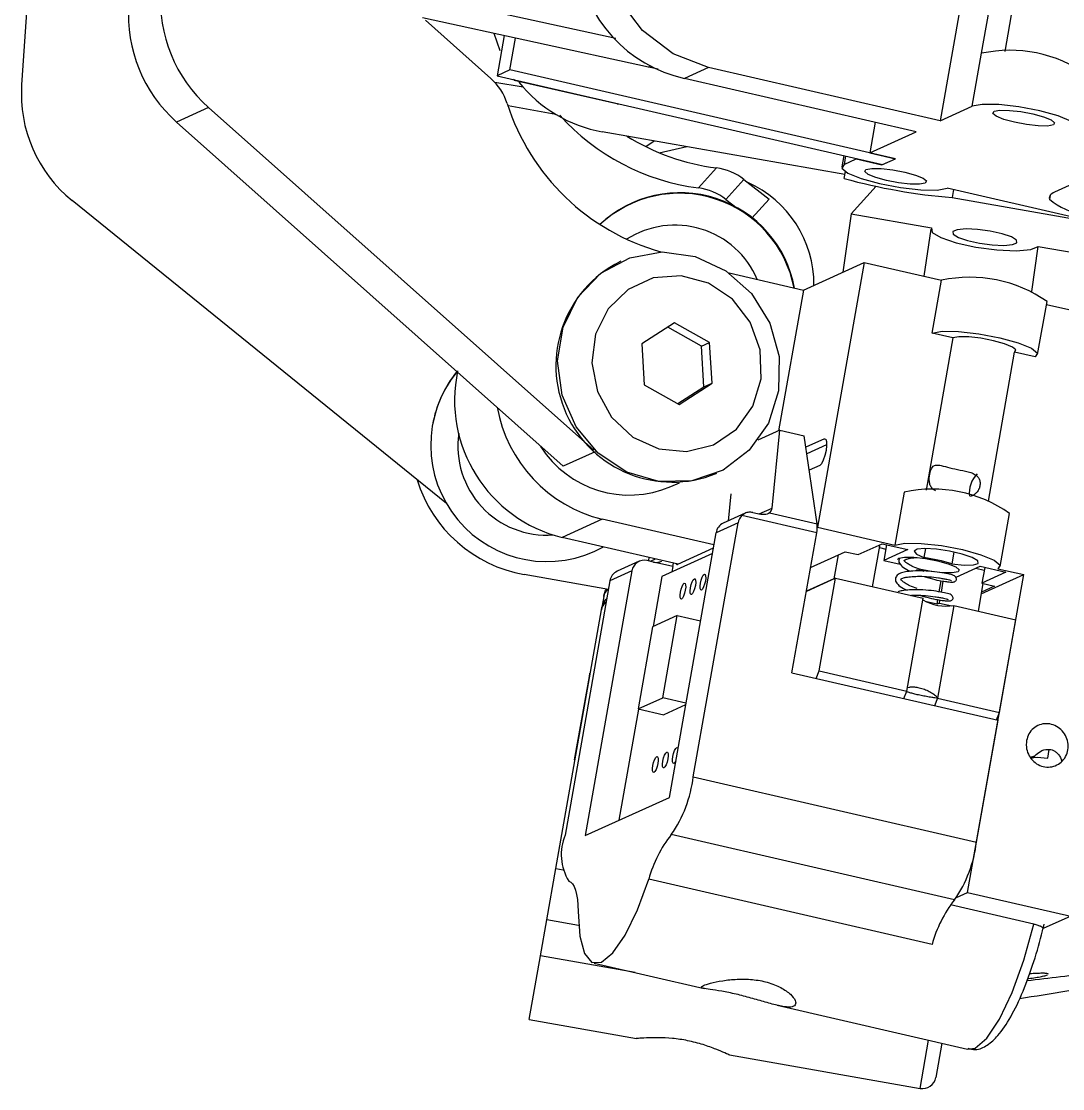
# Model space of a CAD drawing. Header units: millimetres. Extents: x 15 to 2378, y 5 to 1787.
# Drawn here: x 382.34 to 389.95, y 385.39 to 393.18 of the extents above; entities that cross this region are included whole.
import ezdxf

# ---------------------------------------------------------------- set-up
doc = ezdxf.new("R2010")
doc.units = ezdxf.units.MM

msp = doc.modelspace()

# ---------------------------------------------------------------- linework, layer by layer
at = {"color": 7, "linetype": 'Continuous', "lineweight": 25}
for p, q in [((389.3569, 392.9511), (389.9026, 396.0461)), ((390.0626, 396.0093), (389.5257, 392.9647)), ((389.3957, 394.3924), (389.0546, 392.458)), ((382.3428, 392.7217), (382.4169, 393.7818)), ((386.6832, 393.0602), (385.1118, 393.4031)), ((386.9229, 392.8506), (385.2726, 393.2107)), ((385.2927, 393.1924), (385.7712, 392.7668)), ((385.8397, 392.9695), (385.7951, 393.0967)), ((385.8679, 393.0808), (385.8161, 392.7873)), ((385.9098, 392.8298), (385.9509, 393.0627)), ((389.2887, 392.5642), (389.3569, 392.9511)), ((386.9229, 392.8506), (386.943, 392.8597)), ((386.9929, 392.8347), (386.9229, 392.8506)), ((385.9098, 392.8298), (385.8161, 392.7873)), ((385.8161, 392.7873), (388.634, 392.1386)), ((388.7277, 392.1811), (385.9098, 392.8298)), ((387.361, 392.8479), (387.1854, 392.7682)), ((389.0546, 392.458), (387.361, 392.8479)), ((386.007, 392.7038), (385.8007, 392.7378)), ((385.9365, 392.7596), (385.9296, 392.7564)), ((385.9459, 392.7574), (385.9419, 392.7556)), ((385.9419, 392.7556), (386.6909, 392.5832)), ((388.879, 392.3784), (387.1854, 392.7682)), ((383.7076, 392.5554), (383.4735, 392.4492)), ((386.5237, 390.0505), (383.7076, 392.5554)), ((386.2451, 392.5051), (385.8965, 392.5666)), ((386.6904, 392.586), (386.6909, 392.5832)), ((386.6909, 392.5832), (386.6949, 392.585)), ((386.6973, 392.5797), (386.7043, 392.5828)), ((389.0546, 392.458), (389.2887, 392.5642)), ((386.3006, 389.9346), (383.4735, 392.4492)), ((388.5788, 392.4475), (388.5395, 392.2244)), ((388.3582, 392.0656), (386.5855, 392.3782)), ((386.9024, 392.2695), (386.9638, 392.3115)), ((388.5395, 392.2244), (388.879, 392.3784)), ((388.3491, 392.2042), (388.3346, 392.1223)), ((388.3631, 392.201), (388.3522, 392.1394)), ((388.3522, 392.1394), (388.44, 392.1793)), ((388.44, 392.1793), (388.4407, 392.1831)), ((388.44, 392.1793), (388.6282, 392.1359)), ((388.5395, 392.2244), (388.7277, 392.1811)), ((388.6282, 392.1359), (388.7277, 392.1811)), ((388.634, 392.1386), (388.7277, 392.1811)), ((390.3864, 392.1614), (389.8889, 391.9358)), ((387.2874, 391.9675), (387.4193, 392.1138)), ((388.353, 392.0361), (388.362, 392.087)), ((388.6282, 392.1359), (388.6289, 392.1398)), ((387.6206, 392.0293), (387.4888, 391.8831)), ((387.6206, 392.0293), (387.8036, 391.8852)), ((388.5873, 391.9808), (388.4046, 391.7781)), ((390.0458, 391.7496), (389.1049, 391.9662)), ((389.1511, 391.9555), (389.1408, 391.8971)), ((385.4463, 389.6615), (382.7111, 391.8753)), ((387.4888, 391.8831), (387.5701, 391.819)), ((387.6779, 391.7458), (387.8036, 391.8852)), ((389.1408, 391.8971), (390.1256, 391.7235)), ((389.857, 391.9119), (389.8526, 391.8865)), ((388.4046, 391.7781), (388.3427, 391.3516)), ((388.4046, 391.7781), (388.9904, 391.6759)), ((388.985, 391.6652), (388.9353, 391.3228)), ((389.7237, 391.2116), (389.7714, 391.5396)), ((389.7714, 391.5396), (390.7476, 391.3692)), ((386.7205, 391.4314), (386.7147, 391.4288)), ((388.0552, 391.2213), (388.5, 391.423)), ((388.5, 391.423), (388.1589, 389.4886)), ((388.5, 391.423), (389.0646, 391.2931)), ((387.5117, 391.3464), (388.0552, 391.2213)), ((388.9963, 390.9062), (389.0646, 391.2931)), ((388.0552, 391.2213), (387.874, 390.1935)), ((389.7666, 390.7501), (389.8348, 391.137)), ((389.8312, 391.1166), (390.7582, 390.9032)), ((387.1129, 390.9814), (386.8734, 390.8277)), ((387.3697, 390.8376), (387.1129, 390.9814)), ((387.3112, 390.811), (387.0636, 390.9497)), ((389.1469, 390.8715), (388.9963, 390.9062)), ((386.8734, 390.8277), (386.8906, 390.5302)), ((387.3112, 390.811), (387.3697, 390.8376)), ((387.387, 390.54), (387.3697, 390.8376)), ((389.1469, 390.8715), (388.9508, 389.7596)), ((387.3284, 390.5135), (387.3112, 390.811)), ((389.4066, 389.6792), (389.5985, 390.7676)), ((389.749, 390.7329), (389.5985, 390.7676)), ((386.8906, 390.5302), (387.1474, 390.3864)), ((387.1383, 390.3915), (387.3284, 390.5135)), ((387.1474, 390.3864), (387.387, 390.54)), ((387.3284, 390.5135), (387.387, 390.54)), ((385.3446, 390.2357), (385.3445, 390.235)), ((387.8825, 390.1973), (387.7217, 390.1244)), ((387.8264, 389.6291), (387.8825, 390.1973)), ((387.8825, 390.1973), (388.0613, 390.1562)), ((388.1554, 389.5131), (388.0613, 390.1562)), ((388.2081, 390.1338), (388.0735, 390.0728)), ((388.2081, 390.1338), (388.218, 390.1315)), ((388.2248, 390.0899), (388.0805, 390.0245)), ((386.5342, 390.0405), (386.3006, 389.9346)), ((388.174, 389.9404), (388.0979, 389.9059)), ((387.086, 389.7854), (387.1485, 389.8138)), ((387.4169, 389.8806), (387.4228, 389.8832)), ((387.5236, 389.7333), (387.5039, 389.534)), ((388.7917, 389.7456), (388.7235, 389.3587)), ((387.6294, 389.5909), (387.4692, 389.5183)), ((388.1519, 389.4486), (387.6052, 389.5744)), ((387.6859, 389.5957), (387.7414, 389.583)), ((387.7304, 389.5855), (387.8264, 389.6291)), ((387.807, 389.5933), (388.1554, 389.5131)), ((389.4937, 389.2026), (389.562, 389.5895)), ((386.585, 389.5468), (386.2924, 389.414)), ((387.4006, 389.359), (386.585, 389.5468)), ((387.2499, 387.6647), (387.5773, 389.5219)), ((387.5773, 389.5219), (387.4164, 389.4489)), ((387.0753, 387.5145), (387.4164, 389.4489)), ((387.9713, 388.4247), (388.1519, 389.4486)), ((388.1563, 389.4874), (388.1589, 389.4886)), ((388.1589, 389.4886), (388.7235, 389.3587)), ((387.1392, 389.2191), (386.2924, 389.414)), ((388.4541, 389.2886), (388.6297, 389.3683)), ((388.5608, 389.0539), (388.6132, 389.351)), ((388.5989, 389.3543), (388.6132, 389.351)), ((388.6297, 389.3683), (388.8179, 389.3249)), ((388.6626, 389.3607), (388.6423, 389.2453)), ((386.9288, 389.2675), (386.9202, 389.2435)), ((387.3895, 389.2966), (387.0213, 389.1296)), ((387.3965, 389.3358), (387.1356, 389.2175)), ((388.1071, 389.1949), (388.361, 389.3101)), ((388.3091, 389.2865), (388.2783, 389.1121)), ((388.361, 389.3101), (388.4541, 389.2886)), ((388.6112, 389.3395), (388.657, 389.3289)), ((388.8179, 389.3249), (388.6423, 389.2453)), ((388.9464, 389.333), (388.9348, 389.2672)), ((389.155, 389.3072), (389.1397, 389.2201)), ((386.8546, 389.2395), (386.6937, 389.1665)), ((386.96, 389.2344), (386.913, 389.2452)), ((386.937, 389.2396), (386.9751, 389.2569)), ((387.1011, 389.2019), (386.96, 389.2344)), ((387.1011, 389.2019), (387.0942, 389.1627)), ((387.1011, 389.2019), (387.1066, 389.2266)), ((388.6423, 389.2453), (388.7624, 389.2176)), ((389.1711, 389.1236), (389.3467, 389.2032)), ((389.3159, 389.1892), (389.376, 389.1754)), ((389.3467, 389.2032), (389.5348, 389.1599)), ((389.3796, 389.1956), (389.3592, 389.0802)), ((389.4762, 389.1854), (389.6644, 389.1421)), ((386.6299, 389.0347), (386.0151, 389.1431)), ((386.8018, 389.1701), (386.4607, 387.2357)), ((386.8018, 389.1701), (386.6409, 389.0971)), ((387.0213, 389.1296), (386.9566, 388.7625)), ((388.2891, 389.1165), (388.0763, 389.0199)), ((388.2783, 389.1121), (388.0764, 389.0205)), ((388.1697, 388.4394), (388.2891, 389.1165)), ((388.2783, 389.1121), (388.2791, 389.1119)), ((388.2891, 389.1165), (388.9289, 388.9692)), ((389.2551, 386.8208), (389.6644, 389.1421)), ((389.3534, 389.001), (389.6644, 389.1421)), ((389.5348, 389.1599), (389.3592, 389.0802)), ((386.6409, 389.0971), (386.3134, 387.2399)), ((389.0472, 389.0165), (389.0614, 389.0972)), ((389.0629, 389.014), (389.0771, 389.0945)), ((389.367, 389.0785), (389.3314, 388.8765)), ((389.4524, 389.0588), (389.3558, 389.015)), ((389.3592, 389.0802), (389.4524, 389.0588)), ((386.596, 388.9822), (386.5823, 388.9047)), ((386.596, 388.9822), (386.5996, 389.0025)), ((388.8096, 388.2921), (388.9289, 388.9692)), ((389.0314, 388.9267), (389.0371, 388.9594)), ((389.0489, 388.9347), (389.0528, 388.9567)), ((386.2455, 386.9947), (386.5787, 388.8844)), ((386.5787, 388.8844), (386.5823, 388.9047)), ((386.6137, 388.9432), (386.6076, 388.9388)), ((386.6128, 388.9379), (386.6076, 388.9388)), ((389.0314, 388.9267), (388.9445, 388.9467)), ((389.0489, 388.9347), (389.0314, 388.9267)), ((389.1547, 388.9172), (389.0354, 388.2402)), ((389.0489, 388.9347), (389.1399, 388.9137)), ((389.1547, 388.9172), (389.6064, 388.8132)), ((387.1336, 388.8428), (386.9522, 388.7605)), ((387.0279, 388.2432), (387.1336, 388.8428)), ((387.1336, 388.8428), (387.3027, 388.8039)), ((389.487, 388.1362), (389.6064, 388.8132)), ((386.9522, 388.7605), (386.8464, 388.1609)), ((386.4908, 388.3989), (386.4948, 388.4218)), ((386.4948, 388.4218), (386.4971, 388.4214)), ((387.9713, 388.4247), (389.4768, 388.0782)), ((388.1491, 388.3838), (388.1697, 388.4394)), ((388.1697, 388.4394), (388.8096, 388.2921)), ((386.3832, 387.7887), (386.4908, 388.3989)), ((386.4908, 388.3989), (386.4931, 388.3985)), ((388.7887, 388.2365), (388.8096, 388.2921)), ((386.8464, 388.1609), (387.0279, 388.2432)), ((387.1969, 388.2042), (387.0279, 388.2432)), ((387.1944, 388.19), (387.0346, 388.1175)), ((389.0354, 388.2402), (389.0139, 388.1847)), ((389.0354, 388.2402), (389.487, 388.1362)), ((386.8503, 388.16), (386.7071, 387.3474)), ((386.8464, 388.1609), (387.0346, 388.1175)), ((389.4663, 388.0806), (389.487, 388.1362)), ((389.3198, 387.1881), (389.4768, 388.0782)), ((389.8403, 387.802), (389.8512, 387.8638)), ((386.3855, 387.7883), (386.3832, 387.7887)), ((389.7135, 387.8078), (389.7461, 387.8191)), ((389.7179, 387.8001), (389.7461, 387.8191)), ((387.2499, 387.6647), (389.3198, 387.1881)), ((386.4607, 387.2357), (387.0753, 387.5145)), ((389.1593, 386.7666), (387.0894, 387.2431)), ((386.1796, 386.6208), (386.2455, 386.9947)), ((386.2455, 386.9947), (386.299, 386.9853)), ((388.9949, 386.4399), (386.9249, 386.9165)), ((389.1747, 386.7844), (389.2551, 386.8208)), ((389.2551, 386.8208), (390.0078, 386.6475)), ((389.7381, 386.5895), (389.1287, 386.7298)), ((386.133, 386.3567), (386.1796, 386.6208)), ((386.4116, 386.5799), (386.1796, 386.6208)), ((390.0078, 386.6475), (389.806, 386.556)), ((386.0511, 385.892), (386.133, 386.3567)), ((386.8246, 386.2348), (386.133, 386.3567)), ((386.5253, 386.3037), (387.3297, 386.1185)), ((387.8633, 385.9957), (389.2539, 385.6756)), ((386.0511, 385.892), (386.8355, 385.7537)), ((388.907, 385.3884), (388.9692, 385.7411)), ((389.0668, 385.7186), (389.0229, 385.4695)), ((387.5137, 385.6341), (388.907, 385.3884))]:
    msp.add_line(p, q, dxfattribs=at)
at = {"color": 7, "linetype": 'Continuous', "lineweight": 25, "flags": 128}
for points in [[(387.361, 392.8479), (387.1028, 392.9481), (386.8794, 393.1185), (386.7088, 393.3454), (386.6048, 393.6103), (386.5759, 393.8918), (386.6245, 394.1671), (386.7465, 394.4139), (386.9321, 394.6121), (387.1663, 394.7458), (387.4301, 394.8041), (387.7021, 394.7823)], [(390.0414, 392.3909), (390.0575, 392.4178), (390.0139, 392.4538), (389.9172, 392.4935), (389.7821, 392.5307), (389.6292, 392.5598), (389.4817, 392.5764), (389.3621, 392.5779), (389.2887, 392.5642)], [(389.5977, 392.447), (389.52, 392.4684), (389.4644, 392.4912), (389.4394, 392.5119), (389.4486, 392.5274), (389.4909, 392.5353), (389.5596, 392.5344), (389.6444, 392.5248), (389.7324, 392.5081), (389.81, 392.4867), (389.8657, 392.4639), (389.8907, 392.4432), (389.8815, 392.4277), (389.8392, 392.4199), (389.7705, 392.4207), (389.6857, 392.4303), (389.5977, 392.447)], [(387.0014, 392.2246), (387.2029, 392.2692), (387.2033, 392.2692)], [(388.3522, 392.1394), (388.3361, 392.1125), (388.3797, 392.0765), (388.4764, 392.0369), (388.6115, 391.9997), (388.7644, 391.9706), (388.9119, 391.954), (389.0315, 391.9524), (389.1049, 391.9662)], [(388.6613, 392.0223), (388.5836, 392.0437), (388.5279, 392.0664), (388.5029, 392.0871), (388.5122, 392.1026), (388.5544, 392.1105), (388.6231, 392.1096), (388.7079, 392.1001), (388.7959, 392.0833), (388.8736, 392.0619), (388.9292, 392.0392), (388.9543, 392.0185), (388.945, 392.003), (388.9027, 391.9951), (388.834, 391.996), (388.7492, 392.0055), (388.6613, 392.0223)], [(389.8889, 391.9358), (389.8789, 391.9307), (389.8705, 391.9253), (389.8636, 391.9196), (389.8582, 391.9136), (389.8544, 391.9072), (389.8522, 391.9006), (389.8516, 391.8937), (389.8526, 391.8865)], [(388.9904, 391.6759), (388.9949, 391.6427), (389.0581, 391.6042), (389.1705, 391.5663), (389.3149, 391.5346), (389.4694, 391.5141), (389.6104, 391.5079), (389.7164, 391.5168), (389.7714, 391.5396)], [(389.4204, 391.6516), (389.3277, 391.6639), (389.2431, 391.6677), (389.1795, 391.6623), (389.1466, 391.6486), (389.1493, 391.6287), (389.1872, 391.6056), (389.2546, 391.5829), (389.3413, 391.5639), (389.434, 391.5516), (389.5186, 391.5478), (389.5822, 391.5532), (389.6152, 391.5669), (389.6125, 391.5868), (389.5745, 391.6098), (389.5071, 391.6326), (389.4204, 391.6516)], [(387.7987, 390.2501), (387.6593, 390.0508), (387.4676, 389.9054), (387.2408, 389.8268), (386.999, 389.822), (386.7636, 389.8915), (386.5556, 390.0289), (386.3934, 390.2222), (386.2915, 390.4542), (386.2589, 390.7042), (386.2986, 390.9501), (386.4069, 391.1699), (386.5743, 391.3442), (386.7859, 391.4575), (387.0228, 391.4997), (387.2641, 391.467), (387.4883, 391.3624), (387.6755, 391.1951), (387.809, 390.98), (387.877, 390.7363), (387.8735, 390.4856), (387.7987, 390.2501)], [(387.6861, 390.3725), (387.7462, 390.5725), (387.7396, 390.7845), (387.6669, 390.9857), (387.536, 391.1542), (387.3612, 391.2717), (387.1613, 391.3255), (386.9581, 391.3097), (386.7735, 391.2262), (386.6275, 391.0839), (386.5361, 390.8982), (386.509, 390.6893), (386.5492, 390.4799), (386.6524, 390.2925), (386.8073, 390.1475), (386.9973, 390.0607), (387.2016, 390.0414), (387.3982, 390.0917), (387.5658, 390.2062), (387.6861, 390.3725)], [(388.9963, 390.9062), (389.0698, 390.9199), (389.1893, 390.9184), (389.3368, 390.9018), (389.4898, 390.8726), (389.6249, 390.8354), (389.7216, 390.7958), (389.7652, 390.7598), (389.749, 390.7329)], [(389.5985, 390.7676), (389.6082, 390.7837), (389.582, 390.8053), (389.524, 390.8291), (389.4429, 390.8514), (389.3512, 390.8689), (389.2627, 390.8788), (389.1909, 390.8798), (389.1469, 390.8715)], [(388.2081, 390.1338), (388.218, 390.1315), (388.2238, 390.1149), (388.2246, 390.0864), (388.2203, 390.0504), (388.2115, 390.0123), (388.1997, 389.9781), (388.1865, 389.9528), (388.174, 389.9404)], [(388.7235, 389.3587), (388.7969, 389.3724), (388.9165, 389.3708), (389.0639, 389.3542), (389.2169, 389.3251), (389.352, 389.2879), (389.4487, 389.2483), (389.4923, 389.2123), (389.4762, 389.1854)], [(388.7416, 389.2522), (388.7517, 389.2621), (388.794, 389.27), (388.8627, 389.2691), (388.9475, 389.2596), (389.0354, 389.2428), (389.1131, 389.2214), (389.1687, 389.1987), (389.1938, 389.178), (389.1845, 389.1625), (389.1423, 389.1546), (389.0736, 389.1555), (389.0516, 389.1573)], [(389.1397, 389.2201), (389.2295, 389.2117), (389.2977, 389.2133), (389.3329, 389.2247), (389.3294, 389.244), (389.2877, 389.268), (389.2147, 389.2926), (389.1225, 389.3138), (389.0266, 389.3281), (388.9429, 389.333), (388.8853, 389.3278), (388.8634, 389.3133), (388.8809, 389.2919), (388.9348, 389.2672)], [(387.1237, 389.2227), (387.1248, 389.2208), (387.1297, 389.2169), (387.1356, 389.2175)], [(387.2374, 388.9963), (387.2315, 388.9976), (387.228, 389.0076), (387.2275, 389.0247), (387.2301, 389.0463), (387.2353, 389.0691), (387.2425, 389.0897), (387.2504, 389.1049), (387.2579, 389.1123), (387.2638, 389.111), (387.2673, 389.101), (387.2678, 389.0839), (387.2652, 389.0623), (387.2599, 389.0394), (387.2528, 389.0189), (387.2449, 389.0037), (387.2374, 388.9963)], [(387.3106, 389.0294), (387.3046, 389.0308), (387.3012, 389.0408), (387.3007, 389.0579), (387.3032, 389.0795), (387.3085, 389.1023), (387.3156, 389.1229), (387.3235, 389.138), (387.331, 389.1455), (387.337, 389.1441), (387.3405, 389.1341), (387.3409, 389.117), (387.3384, 389.0954), (387.3331, 389.0726), (387.326, 389.0521), (387.3181, 389.0369), (387.3106, 389.0294)], [(389.0049, 389.1627), (388.9888, 389.165), (388.9008, 389.1818)], [(387.1642, 388.9631), (387.1583, 388.9644), (387.1548, 388.9744), (387.1543, 388.9915), (387.1569, 389.0131), (387.1622, 389.036), (387.1693, 389.0565), (387.1772, 389.0717), (387.1847, 389.0791), (387.1907, 389.0778), (387.1941, 389.0678), (387.1946, 389.0507), (387.192, 389.0291), (387.1868, 389.0063), (387.1797, 388.9857), (387.1717, 388.9705), (387.1642, 388.9631)], [(387.1089, 387.7634), (387.1029, 387.7647), (387.0995, 387.7747), (387.099, 387.7918), (387.1015, 387.8134), (387.1068, 387.8362), (387.1139, 387.8568), (387.1218, 387.872), (387.1293, 387.8794), (387.1353, 387.8781), (387.1382, 387.8711)], [(386.9625, 387.697), (386.9566, 387.6984), (386.9531, 387.7084), (386.9526, 387.7255), (386.9552, 387.7471), (386.9605, 387.7699), (386.9676, 387.7904), (386.9755, 387.8056), (386.983, 387.8131), (386.9889, 387.8117), (386.9924, 387.8017), (386.9929, 387.7846), (386.9903, 387.763), (386.9851, 387.7402), (386.978, 387.7196), (386.97, 387.7045), (386.9625, 387.697)], [(387.0357, 387.7302), (387.0298, 387.7316), (387.0263, 387.7415), (387.0258, 387.7586), (387.0284, 387.7802), (387.0336, 387.8031), (387.0408, 387.8236), (387.0487, 387.8388), (387.0562, 387.8462), (387.0621, 387.8449), (387.0656, 387.8349), (387.0661, 387.8178), (387.0635, 387.7962), (387.0582, 387.7734), (387.0511, 387.7528), (387.0432, 387.7376), (387.0357, 387.7302)], [(387.1225, 387.7819), (387.1164, 387.7708), (387.1089, 387.7634)], [(389.7173, 387.8044), (389.7621, 387.8079), (389.8403, 387.802)], [(386.3402, 386.9033), (386.3553, 386.8961), (386.3687, 386.8827), (386.3804, 386.863), (386.3901, 386.8374), (386.3978, 386.8062), (386.4034, 386.7696), (386.4068, 386.728), (386.4081, 386.682)], [(386.4081, 386.682), (386.4201, 386.5013), (386.4546, 386.3743), (386.5093, 386.3095), (386.5804, 386.3112), (386.6633, 386.3793), (386.7523, 386.5093), (386.8415, 386.6924), (386.9249, 386.9165)], [(389.2539, 385.6756), (389.309, 385.6831), (389.3953, 385.7552), (389.488, 385.8939), (389.5804, 386.0892), (389.6659, 386.3268), (389.7381, 386.5895)]]:
    msp.add_lwpolyline(points, dxfattribs=at)
at = {"color": 7, "linetype": 'Continuous', "lineweight": 25}
for centre, radius, start, end in [((387.4025, 393.7509), 1.0064, 117.17849, 257.53945), ((384.4055, 393.3381), 1.0487, 176.03052, 228.27469), ((384.1714, 393.2319), 1.0487, 176.03052, 228.27469), ((389.5637, 391.993), 0.9801, 54.90768, 102.18043), ((383.3396, 392.6522), 0.9993, 176.00771, 231.02196), ((385.4917, 392.4536), 0.4198, 18.04523, 48.25639), ((386.7592, 393.3633), 1.0004, 218.47849, 260.00341), ((387.4525, 393.0806), 1.6389, 197.65276, 254.47175), ((387.4953, 393.5925), 1.6382, 221.82899, 262.70854), ((387.6241, 393.7294), 1.6286, 238.1008, 262.77354), ((387.3679, 391.7091), 0.408, 51.7174, 82.75868), ((387.3167, 391.2628), 0.8153, 359.52952, 66.01792), ((389.4917, 396.1904), 4.3075, 254.6718, 265.3282), ((387.1528, 391.0804), 0.8521, 10.53529, 133.35605), ((387.1494, 391.0766), 0.8521, 10.85525, 133.01235), ((387.236, 391.5628), 0.408, 51.7174, 82.75868), ((390.1484, 392.219), 0.4451, 228.33877, 264.31682), ((387.1167, 391.0418), 0.654, 23.14074, 122.70174), ((387.0971, 390.6689), 0.8507, 116.71455, 292.08125), ((389.2714, 390.335), 0.9801, 54.90768, 102.18043), ((386.1816, 390.0875), 0.8498, 140.7212, 299.04329), ((386.1807, 390.0883), 0.849, 140.7241, 169.99879), ((386.5393, 390.4173), 1.0332, 168.05388, 256.17145), ((386.8322, 390.5484), 1.0317, 190.25906, 256.14108), ((386.1802, 390.0803), 0.6499, 171.78085, 273.99912), ((386.7832, 390.4942), 0.7708, 212.69948, 293.13836), ((386.1886, 390.128), 1.0001, 197.07245, 260.00902), ((389.4615, 389.7403), 0.1946, 134.68158, 187.25414), ((388.9985, 388.7875), 0.9801, 54.90768, 102.18043), ((387.6712, 389.5058), 0.0952, 133.90478, 170.2977), ((387.5083, 389.4338), 0.0931, 114.82811, 170.6708), ((387.937, 389.4925), 0.2194, 348.4377, 5.37241), ((388.7746, 388.1026), 1.1756, 71.90643, 82.16571), ((386.8924, 389.1559), 0.0917, 77.0164, 171.04932), ((386.7327, 389.082), 0.0931, 114.8278, 170.67111), ((389.1828, 390.4409), 1.2962, 256.49334, 258.9838), ((386.6944, 388.9649), 0.0999, 134.79199, 169.99759), ((386.6979, 388.9852), 0.0999, 148.26991, 169.99957), ((386.6807, 388.8874), 0.0999, 129.22458, 169.997), ((389.0974, 389.2583), 0.3459, 240.45897, 279.54103), ((386.6771, 388.8671), 0.0999, 134.11967, 169.99817), ((386.3195, 387.7775), 0.9372, 325.23265, 353.08196), ((386.6624, 387.0983), 0.3766, 157.92123, 211.18685), ((387.8036, 386.6788), 0.9102, 141.68613, 164.86447), ((388.3895, 387.301), 0.9372, 325.23265, 353.08196), ((389.8735, 386.2023), 0.9102, 141.68613, 164.86447), ((388.9244, 385.4869), 0.1, 260, 350)]:
    msp.add_arc(centre, radius, start, end, dxfattribs=at)
for centre, major_axis, ratio, start_param, end_param in [((387.7318, 389.6676), (0.0843, -0.0654), 0.667087, 6.104367, 6.680325), ((386.9818, 389.3332), (0.0128, 0.1005), 0.952713, 3.046475, 3.672476)]:
    msp.add_ellipse(centre, major_axis=major_axis, ratio=ratio, start_param=start_param, end_param=end_param, dxfattribs=at)
for points, knots in [([(389.0207, 389.7542), (389.015, 389.7576), (389.0003, 389.7664), (388.9844, 389.7854), (388.9751, 389.8136), (388.9736, 389.8445), (388.977, 389.875), (388.9832, 389.9012), (388.992, 389.9221), (389.0051, 389.9377), (389.027, 389.9454), (389.0656, 389.9396), (389.1242, 389.9223), (389.1999, 389.9061), (389.2664, 389.894), (389.3107, 389.8748), (389.3286, 389.8587), (389.335, 389.8487), (389.336, 389.847)], [0, 0, 0, 0, 0.039901, 0.10299, 0.153647, 0.204585, 0.249104, 0.291034, 0.332827, 0.376276, 0.435075, 0.517749, 0.633856, 0.751838, 0.874926, 0.93687, 0.989726, 1, 1, 1, 1]), ([(389.336, 389.847), (389.3394, 389.8393), (389.3464, 389.8239), (389.3464, 389.7959), (389.3393, 389.7683), (389.3276, 389.7489), (389.3191, 389.7399), (389.3167, 389.7374)], [0, 0, 0, 0, 0.231403, 0.463501, 0.694661, 0.913393, 1, 1, 1, 1]), ([(389.3167, 389.7374), (389.3077, 389.7297), (389.2947, 389.7183), (389.278, 389.7152), (389.2727, 389.7142)], [0, 0, 0, 0, 0.685052, 1, 1, 1, 1]), ([(387.6859, 389.5957), (387.6756, 389.5971), (387.6551, 389.5999), (387.6275, 389.5922), (387.6124, 389.5802), (387.6052, 389.5744)], [0, 0, 0, 0, 0.344087, 0.687246, 1, 1, 1, 1]), ([(387.807, 389.5933), (387.8018, 389.5901), (387.7915, 389.5838), (387.7674, 389.579), (387.7501, 389.5816), (387.7414, 389.583)], [0, 0, 0, 0, 0.331875, 0.662879, 1, 1, 1, 1]), ([(388.7579, 389.2637), (388.7546, 389.2566), (388.7486, 389.2438), (388.7573, 389.2217), (388.7781, 389.199), (388.8073, 389.1791), (388.8313, 389.1682), (388.835, 389.1665)], [0, 0, 0, 0, 0.199141, 0.363693, 0.608439, 0.939204, 1, 1, 1, 1]), ([(388.7921, 389.2464), (388.7923, 389.2469), (388.7928, 389.248), (388.8057, 389.2553), (388.8308, 389.2617), (388.8593, 389.2659), (388.8826, 389.2666), (388.8865, 389.2667)], [0, 0, 0, 0, 0.197596, 0.402757, 0.62132, 0.937192, 1, 1, 1, 1]), ([(388.9094, 389.1787), (388.8914, 389.1854), (388.8578, 389.198), (388.8227, 389.217), (388.8028, 389.2312), (388.792, 389.2425), (388.7916, 389.2442), (388.7913, 389.2453)], [0, 0, 0, 0, 0.25509, 0.477518, 0.657855, 0.796888, 1, 1, 1, 1]), ([(388.9456, 389.1253), (388.9571, 389.122), (388.9918, 389.1118), (389.0439, 389.0996), (389.0905, 389.0918), (389.1265, 389.0883), (389.1469, 389.0868), (389.1661, 389.0917), (389.1735, 389.1055), (389.1731, 389.1167), (389.1597, 389.1366), (389.1353, 389.1411), (389.0843, 389.1533), (389.014, 389.1637), (388.932, 389.1706), (388.8575, 389.1697), (388.8014, 389.1641), (388.761, 389.1531), (388.7329, 389.1349), (388.7243, 389.1078), (388.7327, 389.084), (388.7539, 389.0612), (388.7835, 389.041), (388.808, 389.0298), (388.8123, 389.0279)], [0, 0, 0, 0, 0.02977, 0.090249, 0.138392, 0.176107, 0.229749, 0.268138, 0.281298, 0.297165, 0.313243, 0.379803, 0.439918, 0.506225, 0.573852, 0.641541, 0.695896, 0.744157, 0.796808, 0.846085, 0.877373, 0.92391, 0.986802, 1, 1, 1, 1]), ([(388.8851, 389.0408), (388.8671, 389.0476), (388.8335, 389.0602), (388.7984, 389.0792), (388.7785, 389.0933), (388.7677, 389.1047), (388.7672, 389.1064), (388.767, 389.1074)], [0, 0, 0, 0, 0.25509, 0.477518, 0.657855, 0.796888, 1, 1, 1, 1]), ([(388.7678, 389.1085), (388.768, 389.1091), (388.7685, 389.1101), (388.7815, 389.1175), (388.8062, 389.1241), (388.847, 389.1289), (388.9061, 389.1309), (388.9737, 389.1281), (389.0331, 389.1205), (389.0753, 389.1139), (389.103, 389.1085), (389.1232, 389.1036), (389.1344, 389.0996), (389.1355, 389.0997), (389.1359, 389.0997)], [0, 0, 0, 0, 0.069637, 0.14194, 0.218966, 0.330286, 0.429769, 0.555152, 0.686643, 0.756409, 0.827926, 0.897908, 0.958505, 1, 1, 1, 1]), ([(388.9101, 388.9909), (388.9122, 388.9903), (388.9271, 388.9854), (388.966, 388.9746), (389.0195, 388.9617), (389.0662, 388.954), (389.1022, 388.9504), (389.1226, 388.949), (389.1418, 388.9539), (389.1492, 388.9677), (389.1488, 388.9789), (389.1354, 388.9988), (389.111, 389.0032), (389.06, 389.0155), (388.9897, 389.0259), (388.9077, 389.0328), (388.8334, 389.0317), (388.7785, 389.0269), (388.7548, 389.0192), (388.7445, 389.0158)], [0, 0, 0, 0, 0.007423, 0.053004, 0.133897, 0.19829, 0.248736, 0.320484, 0.371832, 0.389433, 0.410656, 0.432161, 0.521189, 0.601595, 0.690283, 0.780738, 0.871274, 0.943976, 1, 1, 1, 1]), ([(388.8345, 388.9909), (388.8487, 388.9916), (388.8842, 388.9932), (388.9496, 388.9901), (389.0088, 388.9827), (389.051, 388.976), (389.0787, 388.9707), (389.0989, 388.9658), (389.1101, 388.9618), (389.1112, 388.9618), (389.1116, 388.9619)], [0, 0, 0, 0, 0.1280817, 0.3198003, 0.5208577, 0.6275338, 0.7368883, 0.8438947, 0.9365514, 1, 1, 1, 1]), ([(389.0354, 388.2402), (389.0352, 388.2402), (389.0307, 388.2402), (389.017, 388.2413), (388.9855, 388.2458), (388.9465, 388.2526), (388.906, 388.2608), (388.8685, 388.2694), (388.8372, 388.2775), (388.8141, 388.2847), (388.8082, 388.2877), (388.8051, 388.2892)], [0, 0, 0, 0, 0.005842, 0.144484, 0.284223, 0.41671, 0.531315, 0.64333, 0.756516, 0.874158, 1, 1, 1, 1]), ([(388.8132, 388.3128), (388.817, 388.3155), (388.8248, 388.3211), (388.8498, 388.3236), (388.8824, 388.3208), (388.9078, 388.3147), (388.9323, 388.3072), (388.959, 388.2973), (388.9944, 388.279), (389.0218, 388.2589), (389.0323, 388.2462), (389.0352, 388.2404), (389.0354, 388.2402)], [0, 0, 0, 0, 0.1106804, 0.230197, 0.3454664, 0.4596896, 0.4644158, 0.5764441, 0.7110024, 0.8529079, 0.9940418, 1, 1, 1, 1]), ([(389.6855, 387.9295), (389.6903, 387.9465), (389.6997, 387.9805), (389.7338, 388.0209), (389.7783, 388.0473), (389.8295, 388.0564), (389.8814, 388.0474), (389.9283, 388.0211), (389.9647, 387.9806), (389.9866, 387.9304), (389.9916, 387.8763), (389.979, 387.8242), (389.9503, 387.78), (389.9087, 387.7488), (389.8589, 387.7341), (389.8066, 387.7375), (389.7576, 387.7586), (389.7174, 387.7951), (389.6908, 387.8427), (389.681, 387.8899), (389.6843, 387.9185), (389.6855, 387.9295)], [0, 0, 0, 0, 0.0536887, 0.1073775, 0.1610662, 0.2147549, 0.2684436, 0.3221324, 0.3758211, 0.4295098, 0.4831985, 0.5368873, 0.590576, 0.6442647, 0.6979535, 0.7516422, 0.8053309, 0.8590196, 0.9127084, 0.9663971, 1, 1, 1, 1]), ([(389.7461, 387.8191), (389.771, 387.8423), (389.8021, 387.8713), (389.8736, 387.8634), (389.9024, 387.8466), (389.9216, 387.827), (389.9359, 387.8022), (389.9405, 387.7853), (389.9425, 387.778)], [0, 0, 0, 0, 0.611114, 0.764613, 0.829661, 0.89529, 0.954352, 1, 1, 1, 1]), ([(389.2568, 385.6823), (389.275, 385.6774), (389.3257, 385.664), (389.4044, 385.7046), (389.4849, 385.7777), (389.571, 385.9052), (389.6601, 386.0906), (389.7392, 386.308), (389.7881, 386.4802), (389.8102, 386.5732), (389.8141, 386.5897)], [0, 0, 0, 0, 0.06406, 0.177962, 0.304886, 0.474212, 0.645918, 0.81173, 0.966424, 1, 1, 1, 1]), ([(389.7381, 386.5895), (389.7482, 386.587), (389.7683, 386.5819), (389.7909, 386.5733), (389.8054, 386.5651), (389.8061, 386.5607), (389.8065, 386.5585)], [0, 0, 0, 0, 0.249897, 0.499707, 0.752037, 1, 1, 1, 1]), ([(389.688, 386.1765), (389.8519, 386.1954), (390.2702, 386.2436), (390.7418, 386.3518), (390.9987, 386.4632), (391.0589, 386.4893)], [0, 0, 0, 0, 0.330291, 0.842967, 1, 1, 1, 1]), ([(391.0172, 386.4528), (391.0178, 386.4504), (391.0188, 386.4463), (391.0187, 386.4388), (391.0173, 386.4313), (391.0139, 386.4223), (391.0033, 386.4051), (390.9536, 386.3603), (390.76, 386.2735), (390.3327, 386.1513), (389.866, 386.0792), (389.6329, 386.0433)], [0, 0, 0, 0, 0.005167, 0.009005, 0.01286, 0.017492, 0.025556, 0.05258, 0.181803, 0.591188, 1, 1, 1, 1]), ([(389.8437, 386.2238), (389.8439, 386.224), (389.8465, 386.2262), (389.8356, 386.2285), (389.8106, 386.2301), (389.7708, 386.2292), (389.7336, 386.2273), (389.7112, 386.2253), (389.7056, 386.2249)], [0, 0, 0, 0, 0.021134, 0.246578, 0.472263, 0.698322, 0.924494, 1, 1, 1, 1]), ([(387.3237, 386.1401), (387.3162, 386.1355), (387.3012, 386.1262), (387.3276, 386.1178), (387.3876, 386.1093), (387.4792, 386.0955), (387.5884, 386.072), (387.7, 386.0415), (387.8057, 386.0101), (387.8984, 385.9861), (387.9665, 385.9796), (388.0007, 385.9955), (387.9998, 386.0301), (387.9644, 386.0769), (387.8947, 386.1268), (387.7961, 386.1664), (387.683, 386.1867), (387.5681, 386.1884), (387.4609, 386.1765), (387.3704, 386.1573), (387.3391, 386.1458), (387.3237, 386.1401)], [0, 0, 0, 0, 0.051627, 0.10319, 0.156443, 0.211288, 0.264183, 0.314546, 0.365773, 0.41981, 0.474402, 0.526518, 0.577056, 0.628976, 0.683369, 0.737666, 0.789041, 0.839368, 0.891992, 0.946785, 1, 1, 1, 1]), ([(389.6933, 386.1912), (389.6963, 386.1915), (389.7159, 386.1932), (389.7525, 386.1985), (389.7956, 386.2062), (389.8244, 386.2133), (389.8341, 386.217), (389.8378, 386.2185)], [0, 0, 0, 0, 0.047357, 0.309899, 0.572582, 0.835012, 1, 1, 1, 1]), ([(387.5138, 385.635), (387.5139, 385.6347), (387.5144, 385.6327), (387.4824, 385.6469), (387.4191, 385.6741), (387.3246, 385.7093), (387.2122, 385.739), (387.0969, 385.7559), (386.9908, 385.7605), (386.9034, 385.7577), (386.846, 385.7534), (386.8387, 385.7546), (386.8358, 385.7551)], [0, 0, 0, 0, 0.019578, 0.128277, 0.239951, 0.356942, 0.473729, 0.584229, 0.692476, 0.805662, 0.923514, 1, 1, 1, 1])]:
    msp.add_open_spline(points, degree=3, knots=knots, dxfattribs=at)

doc.saveas('drawing.dxf')
